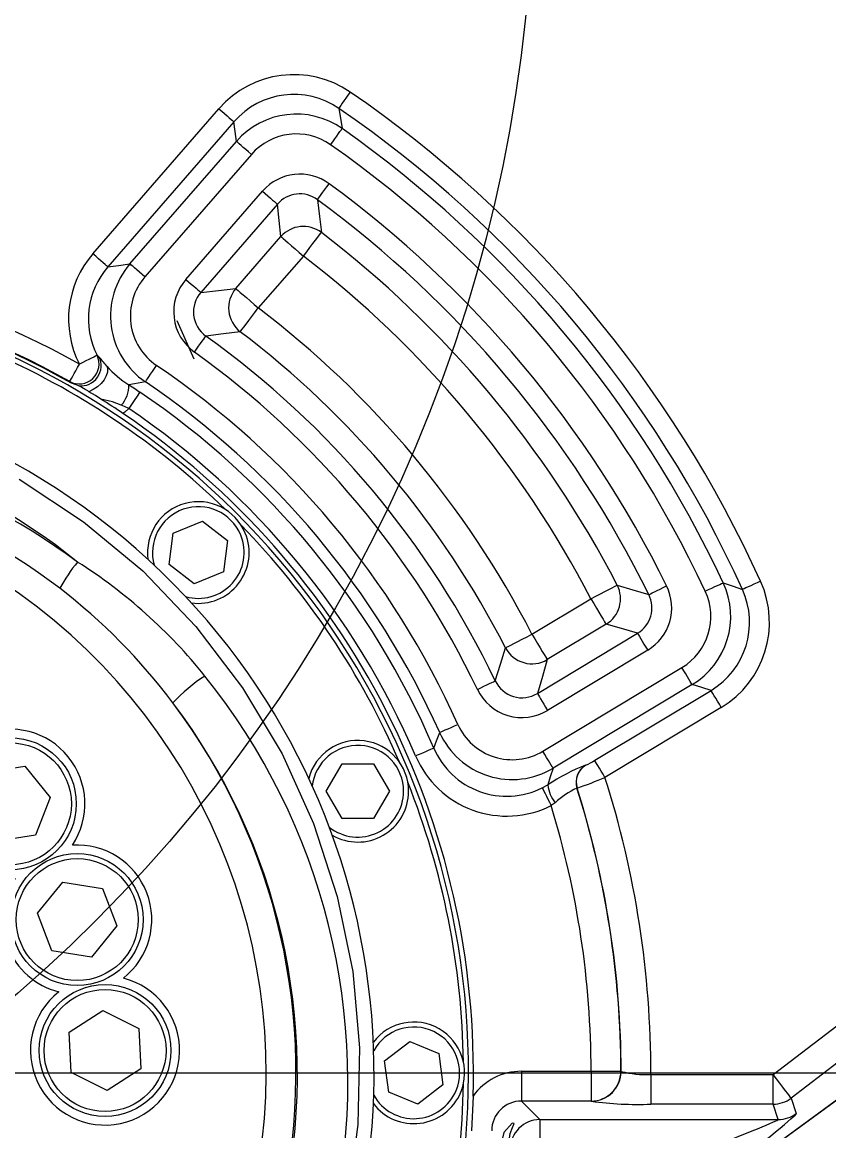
# Model space of a CAD drawing. Header units: millimetres. Extents: x 26 to 585, y 36 to 406.
# Drawn here: x 118.57 to 126.68, y 362.16 to 373.31 of the extents above; entities that cross this region are included whole.
import ezdxf

# ---------------------------------------------------------------- set-up
doc = ezdxf.new("R2010")
doc.units = ezdxf.units.MM
doc.styles.add('SLDTEXTSTYLE0', font='TXT', dxfattribs={"width": 0.605})
doc.dimstyles.new('SLDDIMSTYLE0', dxfattribs={"dimtxt": 3.5, "dimasz": 3.5, "dimexe": 0, "dimexo": 0.0625, "dimgap": 0.875, "dimtad": 1, "dimtoh": 1, "dimlfac": 10, "dimrnd": 1e-09, "dimzin": 12, "dimdsep": 46, "dimtxsty": 'SLDTEXTSTYLE0', "dimsah": 1, "dimcen": 0.09, "dimadec": 0, "dimazin": 0, "dimtfac": 1, "dimtdec": 3, "dimtofl": 0, "dimtmove": 0, "dimatfit": 3, "dimfxl": 1, "dimfrac": 2, "dimtolj": 1, "dimtzin": 12, "dimarcsym": 0})

# ---------------------------------------------------------------- blocks, each defined once
blk = doc.blocks.new('*D4')
at = {"color": 7, "linetype": 'Continuous', "lineweight": 0, "transparency": 16777216}
for p, q in [((115.108, 371.096), (115.108, 397.429)), ((187.405, 390.692), (187.405, 397.429)), ((115.108, 395.929), (187.405, 395.929))]:
    blk.add_line(p, q, dxfattribs=at)
for points in [[(115.108, 395.929), (118.608, 395.39), (118.608, 396.467)], [(187.405, 395.929), (183.905, 396.467), (183.905, 395.39)]]:
    blk.add_solid(points, dxfattribs=at)
at = {"color": 7, "linetype": 'Continuous', "lineweight": 0, "transparency": 16777216, "insert": (147.249, 400.441), "char_height": 3.5, "attachment_point": 1, "style": 'SLDTEXTSTYLE0'}
blk.add_mtext('723', dxfattribs=at)
blk = doc.blocks.new('*D6')
at = {"color": 7, "linetype": 'Continuous', "lineweight": 0, "transparency": 16777216}
for p, q in [((129.597, 392.296), (46.208, 392.296)), ((47.708, 392.296), (47.708, 258.446)), ((109.367, 258.446), (46.208, 258.446))]:
    blk.add_line(p, q, dxfattribs=at)
for points in [[(47.708, 392.296), (47.17, 388.796), (48.247, 388.796)], [(47.708, 258.446), (48.247, 261.946), (47.17, 261.946)]]:
    blk.add_solid(points, dxfattribs=at)
at = {"color": 7, "linetype": 'Continuous', "lineweight": 0, "transparency": 16777216, "insert": (43.196, 318.019), "char_height": 3.5, "attachment_point": 1, "rotation": 90, "style": 'SLDTEXTSTYLE0'}
blk.add_mtext('1338.5', dxfattribs=at)
blk = doc.blocks.new('*D7')
at = {"color": 7, "linetype": 'Continuous', "lineweight": 0, "transparency": 16777216}
for p, q in [((176.289, 382.746), (54.402, 382.746)), ((55.902, 382.746), (55.902, 362.746)), ((104.053, 362.746), (54.402, 362.746))]:
    blk.add_line(p, q, dxfattribs=at)
for points in [[(55.902, 382.746), (55.363, 379.246), (56.44, 379.246)], [(55.902, 362.746), (56.44, 366.246), (55.363, 366.246)]]:
    blk.add_solid(points, dxfattribs=at)
at = {"color": 7, "linetype": 'Continuous', "lineweight": 0, "transparency": 16777216, "insert": (51.39, 368.739), "char_height": 3.5, "attachment_point": 1, "rotation": 90, "style": 'SLDTEXTSTYLE0'}
blk.add_mtext('200', dxfattribs=at)
blk = doc.blocks.new('SW_CENTERMARKSYMBOL_1')
at = {"color": 0, "linetype": 'Continuous', "lineweight": 0}
blk.add_line((0.7, 0), (13.56, 0), dxfattribs=at)

msp = doc.modelspace()

# ---------------------------------------------------------------- linework, layer by layer
at = {"color": 7, "linetype": 'Continuous', "lineweight": 15}
for p, q in [((119.280405, 370.982847), (120.548696, 372.44185)), ((120.69943, 372.310815), (119.431139, 370.851813)), ((119.653226, 370.881949), (120.724035, 372.113774)), ((120.874769, 371.982739), (119.80396, 370.750914)), ((120.215704, 370.726238), (120.986534, 371.612976)), ((121.136902, 371.482263), (120.366072, 370.595525)), ((120.717859, 370.634339), (121.171657, 371.156369)), ((121.397209, 370.960305), (120.94341, 370.438264)), ((120.300301, 369.924078), (120.129549, 370.308278)), ((119.32262, 369.963048), (119.341486, 369.947658)), ((119.064636, 369.681356), (119.046756, 369.698177)), ((119.137956, 369.656108), (119.064636, 369.681356)), ((119.140434, 369.655774), (119.137956, 369.656108)), ((120.088887, 368.172167), (120.382258, 368.293677)), ((120.382258, 368.293677), (120.634181, 368.100367)), ((120.047439, 367.857335), (120.088887, 368.172167)), ((120.634181, 368.100367), (120.592734, 367.785547)), ((120.299363, 367.664025), (120.047439, 367.857335)), ((120.592734, 367.785547), (120.299363, 367.664025)), ((123.696272, 367.157815), (124.289174, 367.514072)), ((123.750902, 366.561947), (124.758012, 367.167089)), ((124.443097, 367.257891), (123.850195, 366.901646)), ((124.860627, 366.996298), (123.853518, 366.391168)), ((123.806345, 365.98141), (125.205387, 366.822038)), ((125.308255, 366.650842), (123.909212, 365.810213)), ((124.327827, 365.889261), (125.498036, 366.592393)), ((125.600905, 366.421197), (124.430696, 365.718065)), ((118.195691, 365.766487), (118.594878, 365.829609)), ((118.594878, 365.829609), (118.849134, 365.515456)), ((121.627385, 365.578125), (121.786157, 365.853117)), ((121.786157, 365.853117), (122.103699, 365.853117)), ((122.103699, 365.853117), (122.262471, 365.578125)), ((124.236337, 365.842006), (124.238298, 365.841267)), ((123.800942, 365.612147), (123.855577, 365.64183)), ((124.150757, 365.609763), (124.148805, 365.61049)), ((118.849134, 365.515456), (118.704204, 365.138195)), ((121.786157, 365.303121), (121.627385, 365.578125)), ((122.262471, 365.578125), (122.103699, 365.303121)), ((123.929315, 365.461669), (123.890142, 365.4335)), ((122.103699, 365.303121), (121.786157, 365.303121)), ((118.704204, 365.138195), (118.305018, 365.075074)), ((126.121459, 362.730954), (129.169379, 365.058265)), ((129.351194, 364.820156), (126.303271, 362.492845)), ((118.723463, 364.350567), (118.97788, 364.664588)), ((118.97788, 364.664588), (119.377034, 364.601264)), ((119.377034, 364.601264), (119.521769, 364.223919)), ((122.674141, 359.485779), (129.714234, 364.634977)), ((122.67571, 359.487126), (129.715801, 364.636324)), ((118.868198, 363.973234), (118.723463, 364.350567)), ((119.521769, 364.223919), (119.267351, 363.90991)), ((119.267351, 363.90991), (118.868198, 363.973234)), ((119.042278, 363.154874), (119.38128, 363.374911)), ((119.38128, 363.374911), (119.741329, 363.19134)), ((119.063326, 362.751279), (119.042278, 363.154874)), ((119.741329, 363.19134), (119.762375, 362.787733)), ((122.214849, 362.867782), (122.466772, 363.061092)), ((122.466772, 363.061092), (122.760143, 362.93957)), ((122.760143, 362.93957), (122.801591, 362.62475)), ((122.256296, 362.552951), (122.214849, 362.867782)), ((119.423374, 362.567709), (119.063326, 362.751279)), ((119.762375, 362.787733), (119.423374, 362.567709)), ((123.591263, 362.762401), (123.591263, 362.462805)), ((123.591263, 362.762401), (124.292071, 362.762401)), ((124.292071, 362.762401), (124.292071, 362.462805)), ((124.591661, 362.762926), (124.593309, 362.761221)), ((124.892897, 362.730954), (124.892897, 362.431369)), ((124.892897, 362.730954), (126.121459, 362.730954)), ((126.121459, 362.431369), (126.121459, 362.730954)), ((122.801591, 362.62475), (122.549667, 362.431441)), ((122.549667, 362.431441), (122.256296, 362.552951)), ((123.104827, 362.51329), (123.086945, 362.16322)), ((126.303271, 362.492845), (126.355539, 362.338267)), ((124.292071, 362.462805), (123.591263, 362.462805)), ((123.591263, 362.462805), (123.77728, 362.27679)), ((124.293722, 362.461159), (124.292071, 362.462805)), ((126.121459, 362.431369), (124.892897, 362.431369)), ((126.173724, 362.27679), (126.121459, 362.431369)), ((123.77728, 362.27679), (126.173724, 362.27679)), ((123.77728, 362.27679), (123.77728, 361.977206))]:
    msp.add_line(p, q, dxfattribs=at)
at = {"color": 7, "linetype": 'Continuous', "lineweight": 15, "flags": 128}
for points in [[(121.866814, 372.610495), (121.845488, 372.57937), (121.824926, 372.549365), (121.805868, 372.521553), (121.789, 372.496925), (121.774928, 372.476385), (121.764156, 372.460673), (121.75707, 372.450326), (121.753926, 372.445736)], [(120.548696, 372.44185), (120.577174, 372.41709), (120.604629, 372.393225), (120.630074, 372.371111), (120.652598, 372.351525), (120.671388, 372.335193), (120.685774, 372.322688), (120.695234, 372.314463), (120.69943, 372.310815)], [(121.753926, 372.445736), (121.769985, 372.34684), (121.786522, 372.243152)], [(120.724035, 372.113774), (120.711597, 372.214601), (120.69943, 372.310815)], [(121.671636, 372.079776), (121.693341, 372.110639), (121.714267, 372.140394), (121.73366, 372.167979), (121.750827, 372.192393), (121.76515, 372.212754), (121.776112, 372.228346), (121.783323, 372.238598), (121.786522, 372.243152)], [(120.874769, 371.982739), (120.846292, 372.007499), (120.818836, 372.031365), (120.793391, 372.05349), (120.770868, 372.073064), (120.752078, 372.089396), (120.737692, 372.101901), (120.728231, 372.110126), (120.724035, 372.113774)], [(121.539033, 371.527312), (121.542949, 371.532653), (121.55077, 371.543334), (121.562224, 371.558974), (121.576918, 371.579037), (121.594351, 371.602843), (121.613924, 371.62957), (121.634964, 371.658299), (121.656753, 371.688054)], [(120.986534, 371.612976), (121.014365, 371.588776), (121.041241, 371.565423), (121.066242, 371.54368), (121.088509, 371.524332), (121.10728, 371.508012), (121.12191, 371.495292), (121.131898, 371.486614), (121.136902, 371.482263)], [(121.539033, 371.527312), (121.559686, 371.360026), (121.57889, 371.197603)], [(121.171657, 371.156369), (121.154977, 371.316896), (121.136902, 371.482263)], [(121.397209, 370.960305), (121.430836, 371.004222), (121.463309, 371.046636), (121.493515, 371.086095), (121.52042, 371.121226), (121.5431, 371.150849), (121.560776, 371.17394), (121.572844, 371.189699), (121.57889, 371.197603)], [(121.171657, 371.156369), (121.179163, 371.149848), (121.194146, 371.13683), (121.216091, 371.117745), (121.244247, 371.093271), (121.277648, 371.064244), (121.315148, 371.03164), (121.355463, 370.996592), (121.397209, 370.960305)], [(119.431139, 370.851813), (119.426943, 370.85546), (119.417482, 370.863686), (119.403098, 370.876191), (119.384306, 370.892523), (119.361783, 370.912109), (119.336338, 370.934222), (119.308882, 370.958088), (119.280405, 370.982847)], [(119.431139, 370.851813), (119.537451, 370.866499), (119.653226, 370.881949)], [(119.80396, 370.750914), (119.775482, 370.775674), (119.748029, 370.799539), (119.722582, 370.821665), (119.700059, 370.841239), (119.681268, 370.85757), (119.666884, 370.870075), (119.657424, 370.878301), (119.653226, 370.881949)], [(120.215704, 370.726238), (120.243535, 370.702038), (120.270413, 370.678685), (120.295412, 370.656953), (120.317679, 370.637594), (120.33645, 370.621274), (120.35108, 370.608554), (120.361068, 370.599876), (120.366072, 370.595525)], [(120.366072, 370.595525), (120.544321, 370.615802), (120.717859, 370.634339)], [(120.717859, 370.634339), (120.725364, 370.627818), (120.740346, 370.614789), (120.762291, 370.595715), (120.790447, 370.571242), (120.823848, 370.542202), (120.861349, 370.509599), (120.901663, 370.474563), (120.94341, 370.438264)], [(120.762786, 370.200167), (120.768797, 370.208094), (120.780795, 370.223913), (120.798368, 370.247076), (120.820917, 370.276795), (120.847664, 370.312057), (120.877695, 370.351646), (120.909979, 370.394204), (120.94341, 370.438264)], [(120.762786, 370.200167), (120.592437, 370.179246), (120.417562, 370.156513)], [(120.30152, 369.994555), (120.322999, 370.024536), (120.34374, 370.05348), (120.363032, 370.080409), (120.380216, 370.104394), (120.394702, 370.124612), (120.405992, 370.140372), (120.413701, 370.151124), (120.417562, 370.156513)], [(119.32262, 369.963048), (119.317041, 369.960187), (119.305474, 369.95425), (119.288325, 369.945441), (119.266188, 369.934068), (119.239836, 369.920538), (119.210186, 369.905315), (119.178272, 369.888935), (119.145207, 369.871948)], [(119.046756, 369.698177), (119.049498, 369.703017), (119.055677, 369.713924), (119.065071, 369.730506), (119.077345, 369.752167), (119.092056, 369.77813), (119.108675, 369.807468), (119.126607, 369.839118), (119.145207, 369.871948)], [(119.419695, 369.853196), (119.428752, 369.825635), (119.427075, 369.792221), (119.414773, 369.755099), (119.392627, 369.716618), (119.362044, 369.67921), (119.324968, 369.645283), (119.283758, 369.616959), (119.241031, 369.596074)], [(119.808596, 369.696067), (119.811712, 369.700668), (119.818735, 369.711051), (119.829411, 369.726846), (119.84336, 369.74747), (119.860079, 369.772182), (119.878968, 369.800113), (119.899348, 369.830249), (119.920489, 369.861505)], [(119.808596, 369.696067), (119.699178, 369.676361), (119.642363, 369.665895)], [(119.642363, 369.665895), (119.690851, 369.634567), (119.753023, 369.593118)], [(119.36051, 369.522546), (119.305542, 369.556735), (119.241031, 369.596074)], [(119.565822, 369.460879), (119.477264, 369.493602), (119.36051, 369.522546)], [(119.753023, 369.593118), (119.749902, 369.588516), (119.742864, 369.578145), (119.732165, 369.562373), (119.718186, 369.541774), (119.701433, 369.517074), (119.682505, 369.489167), (119.662082, 369.459067), (119.640898, 369.427834)], [(119.640898, 369.427834), (119.599673, 369.447444), (119.565822, 369.460879)], [(119.640898, 369.427834), (119.600143, 369.39138), (119.582633, 369.377981)], [(118.5374, 368.716357), (119.187408, 368.289123), (119.783121, 367.793439), (120.317061, 367.234597), (120.786622, 366.617677), (121.183121, 365.954206), (121.500381, 365.253578), (121.738746, 364.519427), (121.893723, 363.765345), (121.962548, 362.999246), (121.945914, 362.227438), (121.84402, 361.464367)], [(124.289174, 367.514072), (124.338264, 367.539559), (124.385671, 367.564175), (124.429766, 367.587076), (124.469043, 367.607472), (124.502153, 367.624674), (124.527959, 367.638073), (124.545575, 367.647217), (124.554403, 367.651806)], [(124.554403, 367.651806), (124.711038, 367.604683), (124.872194, 367.555306)], [(124.872194, 367.555306), (124.878142, 367.558239), (124.890012, 367.56408), (124.907405, 367.572651), (124.929715, 367.583642), (124.956183, 367.596672), (124.985901, 367.611311), (125.017847, 367.627046), (125.05093, 367.643342)], [(125.439299, 367.589984), (125.473461, 367.606006), (125.506402, 367.621444), (125.536929, 367.635761), (125.56395, 367.648433), (125.586493, 367.658994), (125.603748, 367.667089), (125.6151, 367.672406), (125.620134, 367.674778)], [(125.620134, 367.674778), (125.719381, 367.640481), (125.813995, 367.607496)], [(125.995851, 367.690072), (125.961495, 367.674468), (125.92837, 367.659436), (125.897671, 367.645488), (125.870497, 367.63315), (125.847826, 367.622862), (125.830472, 367.614982), (125.819058, 367.609797), (125.813995, 367.607496)], [(124.289174, 367.514072), (124.317665, 367.46665), (124.345175, 367.420862), (124.370767, 367.378269), (124.393562, 367.340336), (124.412776, 367.308364), (124.427752, 367.283438), (124.437977, 367.266414), (124.443097, 367.257891)], [(123.430435, 367.021261), (123.43928, 367.025802), (123.456939, 367.034874), (123.482803, 367.048154), (123.515988, 367.065201), (123.555356, 367.085431), (123.599554, 367.108128), (123.647069, 367.132542), (123.696272, 367.157815)], [(123.696272, 367.157815), (123.72476, 367.110405), (123.752272, 367.064617), (123.777863, 367.022023), (123.800657, 366.984091), (123.819872, 366.952107), (123.834848, 366.927181), (123.845072, 366.910169), (123.850195, 366.901646)], [(124.758012, 367.167089), (124.598289, 367.213593), (124.443097, 367.257891)], [(124.758012, 367.167089), (124.761427, 367.161403), (124.768243, 367.150054), (124.778227, 367.133436), (124.791039, 367.112122), (124.806235, 367.086838), (124.823294, 367.058442), (124.841637, 367.027912), (124.860627, 366.996298)], [(123.327517, 366.688869), (123.380255, 366.857133), (123.430435, 367.021261)], [(123.850195, 366.901646), (123.80181, 366.733966), (123.750902, 366.561947)], [(125.308255, 366.650842), (125.305388, 366.65561), (125.298933, 366.666351), (125.289116, 366.682682), (125.276292, 366.704033), (125.260923, 366.729615), (125.243557, 366.758511), (125.224821, 366.789696), (125.205387, 366.822038)], [(123.147875, 366.602705), (123.181123, 366.618643), (123.213232, 366.634045), (123.2431, 366.648374), (123.269702, 366.661141), (123.292127, 366.671894), (123.309606, 366.680274), (123.321539, 366.685996), (123.327517, 366.688869)], [(125.498036, 366.592393), (125.40539, 366.621087), (125.308255, 366.650842)], [(123.750902, 366.561947), (123.754316, 366.556273), (123.761132, 366.544924), (123.771117, 366.528306), (123.783926, 366.506992), (123.799122, 366.481695), (123.816183, 366.4533), (123.834524, 366.422782), (123.853518, 366.391168)], [(125.600905, 366.421197), (125.581471, 366.453538), (125.562734, 366.484723), (125.545369, 366.51362), (125.529999, 366.539202), (125.517176, 366.560552), (125.507359, 366.576884), (125.5009, 366.587625), (125.498036, 366.592393)], [(122.710208, 366.011761), (122.73783, 366.086028), (122.768348, 366.169081)], [(122.768348, 366.169081), (122.773425, 366.171346), (122.78487, 366.17646), (122.802272, 366.184244), (122.825004, 366.194401), (122.85225, 366.206572), (122.883033, 366.220329), (122.916246, 366.235171), (122.950696, 366.250561)], [(122.710208, 366.011761), (122.705098, 366.009567), (122.69358, 366.004608), (122.676068, 365.997086), (122.65319, 365.987263), (122.625771, 365.975485), (122.594791, 365.962181), (122.561366, 365.947817), (122.526697, 365.932927)], [(123.909212, 365.810213), (123.906348, 365.81497), (123.899891, 365.825722), (123.890075, 365.842054), (123.877251, 365.863405), (123.86188, 365.888975), (123.844516, 365.917883), (123.825779, 365.949068), (123.806345, 365.98141)], [(124.430696, 365.718065), (124.411262, 365.750406), (124.392525, 365.781591), (124.375159, 365.810488), (124.35979, 365.83607), (124.346966, 365.85742), (124.33715, 365.873752), (124.330694, 365.884493), (124.327827, 365.889261)], [(123.909212, 365.810213), (123.881155, 365.721605), (123.855577, 365.64183)], [(123.800942, 365.612147), (123.80349, 365.607045), (123.809131, 365.595744), (123.817665, 365.578649), (123.828788, 365.556381), (123.8421, 365.529714), (123.857128, 365.499625), (123.873335, 365.467165), (123.890142, 365.4335)], [(124.292071, 362.762401), (124.348671, 362.762497), (124.403239, 362.762592), (124.453814, 362.762687), (124.498577, 362.762759), (124.535925, 362.762831), (124.564514, 362.762878), (124.583317, 362.762914), (124.591661, 362.762926)], [(126.303271, 362.492845), (126.298211, 362.499473), (126.2868, 362.514422), (126.269449, 362.537144), (126.246784, 362.566827), (126.219616, 362.602399), (126.188923, 362.642596), (126.155807, 362.685964), (126.121459, 362.730954)], [(123.458154, 361.996744), (123.476017, 362.134908), (123.50171, 362.198029), (123.518814, 362.235604), (123.49659, 362.239991), (123.415441, 362.146924), (123.393182, 362.061713)]]:
    msp.add_lwpolyline(points, dxfattribs=at)
at = {"color": 7, "linetype": 'Continuous', "lineweight": 0}
msp.add_circle((108.707673, 374.888423), 15.000162, dxfattribs=at)
at = {"color": 7, "linetype": 'Continuous', "lineweight": 15}
for centre, radius in [((118.449948, 365.452342), 0.6635), ((118.449948, 365.452342), 0.6135), ((119.122616, 364.287246), 0.6635), ((119.122616, 364.287246), 0.6135), ((119.402327, 362.971309), 0.6635), ((119.402327, 362.971309), 0.6135)]:
    msp.add_circle(centre, radius, dxfattribs=at)
for centre, radius, start, end in [((121.302318, 371.787075), 0.998337, 55.5674105, 139.0146766), ((121.302214, 371.787912), 0.797983, 55.5235824, 139.0589981), ((115.10822, 362.746264), 11.957498, 24.4216433, 55.5825586), ((115.10822, 362.746264), 11.757772, 24.4216433, 55.5825586), ((121.327045, 371.589102), 0.799313, 54.9115112, 138.973813), ((121.32695, 371.589883), 0.599002, 54.8699512, 139.015776), ((115.10822, 362.746264), 11.609933, 25.1195175, 54.8847362), ((115.10822, 362.746264), 11.410207, 25.1195175, 54.8847362), ((121.362387, 371.286793), 0.497655, 53.7361877, 139.0470896), ((115.10822, 362.746264), 11.083266, 26.2215899, 53.7827468), ((121.362142, 371.288993), 0.296793, 53.4154674, 139.3684621), ((115.10822, 362.746264), 10.884027, 26.2215899, 53.7827468), ((121.397578, 370.956707), 0.301504, 53.0328564, 138.5307514), ((115.10822, 362.746264), 10.643995, 27.4435011, 52.5609293), ((120.033303, 370.327542), 0.998139, 138.9644252, 207.1578463), ((115.10822, 362.746264), 10.345137, 27.4435011, 52.5609293), ((115.10822, 362.746264), 8.189793, 60.466719, 129.6699161), ((120.032303, 370.327402), 0.797749, 138.9009865, 207.1761717), ((120.256665, 370.35789), 0.799235, 139.0271999, 235.9011385), ((115.10822, 362.746264), 7.990067, 60.466719, 129.6699161), ((115.10822, 362.746264), 7.984278, 60.2955705, 129.6703843), ((120.255693, 370.357761), 0.598858, 138.9662256, 235.9623038), ((120.590645, 370.399339), 0.497437, 138.9158543, 234.4629527), ((115.10822, 362.746264), 7.95, 312.5988153, 180), ((120.947377, 370.438679), 0.301599, 139.5529564, 232.2626266), ((120.588089, 370.399038), 0.296477, 138.4910515, 234.8876835), ((115.10822, 362.746264), 9.654863, 27.1888664, 52.8158822), ((115.10822, 362.746264), 9.356005, 27.1888664, 52.8158822), ((115.10822, 362.746264), 9.115973, 25.6259453, 54.378935), ((115.10822, 362.746264), 7.9, 45.7902574, 66.7097426), ((119.141193, 369.875912), 0.201267, 242.0167519, 25.6540396), ((119.160994, 369.856842), 0.202052, 263.4527509, 26.7096412), ((118.379429, 369.071522), 1.301218, 36.92186, 42.3238181), ((115.10822, 362.746264), 8.916734, 25.6259453, 54.378935), ((120.175266, 370.525428), 1.011328, 221.6594918, 238.2014428), ((115.10822, 362.746264), 8.589793, 24.0767859, 55.9282289), ((115.10822, 362.746264), 7, 322.030232, 218.2374406), ((114.87633, 362.355923), 8.454017, 58.9164627, 59.7092734), ((119.350091, 369.658216), 0.292373, 317.5495706, 1.5049152), ((115.10822, 362.746264), 8.390067, 24.0767859, 55.9282289), ((115.434943, 363.248028), 7.401328, 55.9166648, 57.968398), ((115.10822, 362.746264), 8.273673, 23.2463115, 55.84763), ((115.10822, 362.746264), 8.073947, 23.2463115, 55.84763), ((115.10822, 362.878255), 6.418178, 51.2505171, 128.7494829), ((115.10822, 362.746264), 8, 358.331193, 55.9924892), ((115.10822, 362.432328), 6.771706, 53.6127738, 126.3872262), ((115.10822, 362.558092), 6.352602, 52.8225787, 127.1774213), ((115.10822, 362.746264), 5.915311, 349.081693, 191.8559425), ((120.34081, 367.978854), 0.511, 22.5, 187.7639836), ((120.34081, 367.978854), 0.511, 262.2360164, 22.5), ((115.10822, 362.746264), 7.9, 23.2902574, 44.2097426), ((120.571183, 366.714418), 1.859406, 141.0338047, 150.8671941), ((116.323091, 363.46298), 5.234148, 38.7091314, 57.6288386), ((115.287773, 362.863487), 6.000916, 36.9099357, 52.4265003), ((124.28569, 367.515051), 0.30151, 301.4706526, 26.9727277), ((124.604651, 367.423091), 0.497671, 300.953999, 26.2676347), ((124.896238, 367.335802), 0.799331, 301.0277439, 25.0920816), ((125.087728, 367.276828), 0.798001, 300.9420592, 24.4796623), ((125.086917, 367.277082), 0.99836, 300.9862361, 24.4355317), ((124.6068, 367.422463), 0.296785, 300.6306506, 26.5902211), ((124.897023, 367.335561), 0.598994, 300.9841971, 25.1348718), ((123.697356, 367.161625), 0.301577, 207.7383225, 300.4508477), ((121.237832, 365.416742), 1.559039, 122.1825993, 137.6306473), ((115.312593, 362.647292), 6.532776, 349.3535223, 38.7492483), ((123.596697, 366.817175), 0.497432, 205.5408738, 301.083883), ((123.595955, 366.814699), 0.296466, 205.1147864, 301.5099261), ((115.136477, 362.732019), 6.20086, 348.887097, 37.0416738), ((115.10822, 362.746264), 6.214899, 349.081693, 36.7799328), ((118.449948, 365.452342), 0.75, 326.2476433, 111.7523567), ((123.497893, 366.495479), 0.799233, 204.1037297, 300.9735276), ((123.497601, 366.494549), 0.598861, 204.0429074, 301.0343641), ((121.944929, 365.578122), 0.511, 0, 165.2639836), ((123.443958, 366.326237), 0.998028, 203.2090556, 296.5555526), ((123.443636, 366.325263), 0.797622, 203.1441609, 296.6130839), ((125.072388, 363.789518), 2.216234, 112.1627886, 123.3014922), ((124.339923, 365.670537), 0.200329, 121.1364181, 197.4420755), ((124.341906, 365.669785), 0.200351, 121.1399872, 197.4326826), ((124.036626, 366.324977), 0.524067, 292.6326559, 303.7559582), ((122.952794, 369.122216), 3.711124, 288.8325432, 293.4679341), ((115.10822, 362.746264), 9.784689, 359.9103462, 17.6811474), ((115.10822, 362.746264), 7.9, 0.7902574, 21.7097426), ((124.238974, 365.693581), 0.386873, 187.6872377, 216.8305155), ((124.506147, 364.847193), 0.842803, 115.0869217, 133.1900894), ((115.10822, 362.746264), 9.483455, 0.1006562, 17.57914), ((115.10822, 362.746264), 9.485101, 0.0903729, 17.5714538), ((121.944929, 365.578122), 0.511, 239.7360164, 0), ((115.10822, 362.746264), 9.183866, 0.1006562, 17.0139326), ((119.122616, 364.287246), 0.75, 308.2476433, 93.7523567), ((119.122616, 364.287246), 0.75, 146.2476433, 255.7523567), ((119.402327, 362.971309), 0.75, 128.2476433, 75.7523567), ((122.50822, 362.746264), 0.511, 337.5, 142.7639836), ((124.291101, 362.763364), 0.300561, 270.184908, 359.9164551), ((124.29274, 362.761728), 0.30057, 270.1871175, 359.9034353), ((124.835354, 363.659192), 0.93002, 254.9146722, 273.5473388), ((115.10822, 362.746264), 7.9, 338.2902574, 359.2097426), ((122.50822, 362.746264), 0.511, 217.2360164, 337.5), ((126.12118, 362.731783), 0.300414, 270.0533328, 307.3106122), ((124.757815, 365.754978), 3.326353, 261.9799115, 272.3274012), ((123.778235, 361.976246), 0.300545, 90.1819897, 179.8171554), ((126.173444, 362.577214), 0.300424, 270.053383, 307.309992)]:
    msp.add_arc(centre, radius, start, end, dxfattribs=at)
at = {"color": 8, "linetype": 'Continuous', "lineweight": 15}
for centre, start, end in [((120.34081, 367.978854), 22.5, 196.0896041), ((120.34081, 367.978854), 253.9103959, 22.5), ((121.944929, 365.578122), 0, 173.5896041), ((121.944929, 365.578122), 231.4103959, 0), ((122.50822, 362.746264), 337.5, 151.0896041), ((122.50822, 362.746264), 208.9103959, 337.5)]:
    msp.add_arc(centre, 0.461, start, end, dxfattribs=at)
at = {"color": 7, "linetype": 'Continuous', "lineweight": 15}
for centre, major_axis, ratio, start_param, end_param in [((123.592909, 362.161575), (0.425428, -0.425428), 0.997264689, 2.357564018, 3.303005733), ((123.592909, 362.161575), (0.213876, -0.213876), 0.991846094, 2.357564018, 3.925621289), ((125.386309, 361.977204), (0.787459, 0.299504), 0.02189937, 4.769903558, 6.288340008), ((125.568124, 361.739093), (0.787257, 0.599479), 0.031750167, 4.754060251, 6.2724967)]:
    msp.add_ellipse(centre, major_axis=major_axis, ratio=ratio, start_param=start_param, end_param=end_param, dxfattribs=at)

# ---------------------------------------------------------------- block references
at = {"color": 7, "linetype": 'Continuous', "lineweight": 0}
msp.add_blockref('SW_CENTERMARKSYMBOL_1', (115.10822, 362.746264), dxfattribs=at)

# ---------------------------------------------------------------- dimensions: what is measured, and where the dimension line sits
dim = msp.add_linear_dim(base=(187.40463, 395.928802), p1=(115.10822, 371.095812), p2=(187.40463, 390.691746), text='723', dimstyle='SLDDIMSTYLE0', dxfattribs=at)
dim.commit()
dim.dimension.update_dxf_attribs({"geometry": '*D4', "text_midpoint": (151.256425, 395.928802), "dimtype": 160})
for base, p1, p2, picture, middle in [((47.70822, 258.446264), (129.597399, 392.296264), (109.367191, 258.446264), '*D6', (47.70822, 325.371264)), ((55.901541, 362.746264), (176.288843, 382.746264), (104.053322, 362.746264), '*D7', (55.901541, 372.746264))]:
    dim = msp.add_linear_dim(base=base, p1=p1, p2=p2, angle=90, dimstyle='SLDDIMSTYLE0', dxfattribs=at)
    dim.commit()
    dim.dimension.update_dxf_attribs({"geometry": picture, "text_midpoint": middle, "dimtype": 160})

doc.saveas('drawing.dxf')
